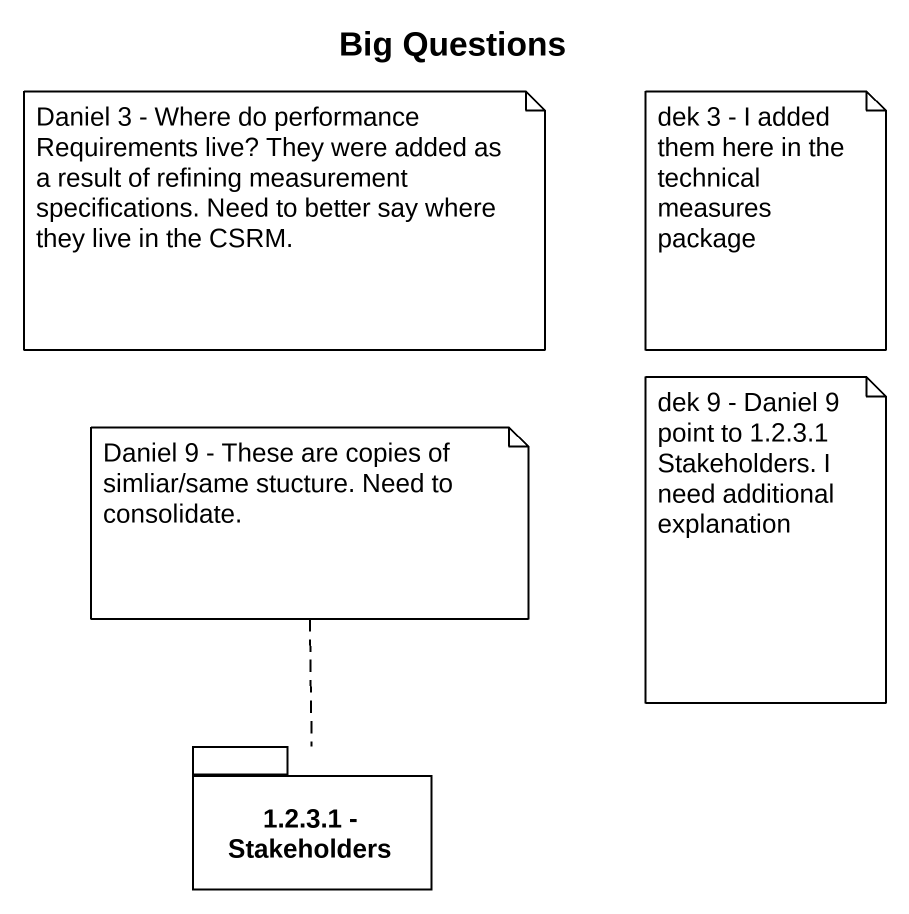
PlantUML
@startuml
title Big Questions
package "1.2.3.1 - Stakeholders" as p1_2_3_1_Stakeholders {
}
note as N1
  Daniel 3 - Where do performance Requirements live? They were added as a result of refining measurement specifications. Need to better say where they live in the CSRM.
end note
note as N2
  dek 3 - I added them here in the technical measures package
end note
note top of p1_2_3_1_Stakeholders : Daniel 9 - These are copies of simliar/same stucture. Need to consolidate.
note as N4
  dek 9 - Daniel 9 point to 1.2.3.1 Stakeholders. I need additional explanation
end note
@enduml
